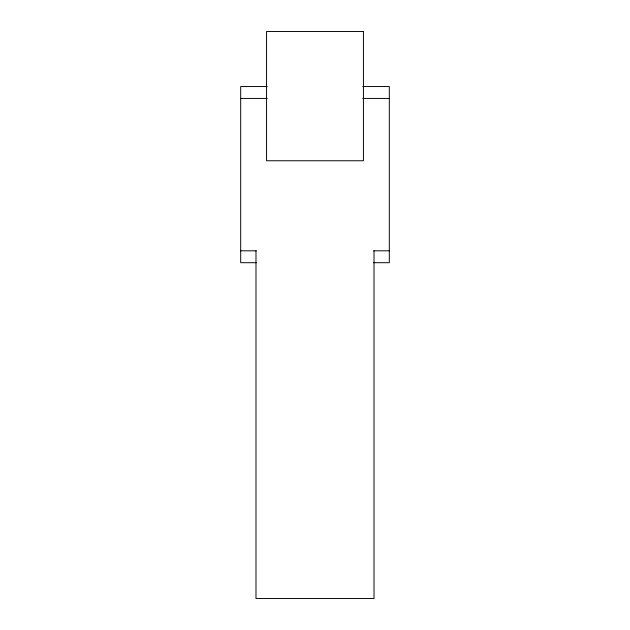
<?xml version="1.0" encoding="UTF-8"?>
<svg xmlns="http://www.w3.org/2000/svg" width="630" height="630" viewBox="0 0 630 630"><rect width="100%" height="100%" fill="white"/><g stroke="black" fill="none" stroke-linecap="round" stroke-linejoin="round"><path stroke-width="0.94" d="M267.262 86.546L240.684 86.546L240.684 262.702L256.434 262.702M362.738 86.546L389.316 86.546L389.316 262.702L373.566 262.702M240.684 98.438L267.262 98.438M362.738 98.438L389.316 98.438M240.684 250.811L256.434 250.811M373.566 250.811L389.316 250.811M374.015 250.811L374.015 598.5L255.985 598.5L255.985 250.811M363.439 31.5L266.561 31.5L266.561 160.752L363.439 160.752L363.439 31.5"/></g></svg>
